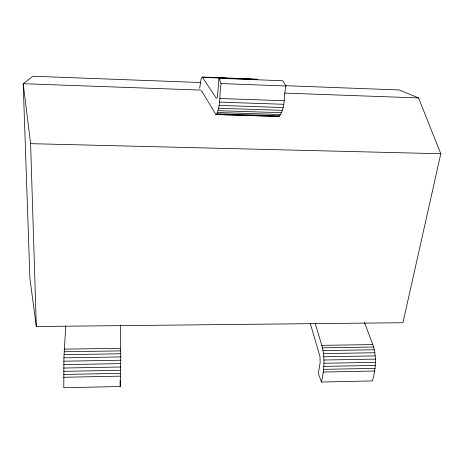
<?xml version="1.0" encoding="UTF-8"?>
<svg xmlns="http://www.w3.org/2000/svg" width="464" height="464" viewBox="0 0 464 464"><rect width="100%" height="100%" fill="white"/><g stroke="black" fill="none" stroke-linecap="round" stroke-linejoin="round"><path stroke-width="0.7" d="M120.304 325.171L120.785 356.92L120.24 386.506L63.788 387.753L63.904 357.854L65.726 325.995M364.466 322.393L372.801 344.595C376.901 356.311 375.736 369.141 372.488 380.909L321.459 382.04C324.156 370.046 325.16 357.326 321.807 345.349L315.143 323.356M201.393 91.826L201.811 91.153L215.882 114.533L279.096 116.429C285.807 108.199 283.434 95.648 285.998 85.991L282.779 80.753L218.996 78.3L217.79 93.032C217.378 94.459 217.836 97.95 216.317 98.293L202.298 77.03L201.051 79.205L199.653 88.27M215.882 114.533L216.421 114.475C221.102 105.096 219.188 93.595 221.079 83.561L218.996 78.3M285.633 85.707L399.26 89.964L418.563 97.927L440.8 153.741L402.938 322.718L36.308 326.511L29.905 278.325L23.2 83.7L33.054 76.247L200.958 82.534M256.586 79.344L257.833 79.477L202.698 77.355M63.638 374.454L120.611 373.34M323.582 369.356L375.034 368.346M63.655 377.284L120.536 376.136M323.205 372.053L374.581 371.014M63.672 368.039L120.721 366.995M323.942 363.26L375.457 362.309M63.643 371.345L120.669 370.26M323.831 366.398L375.33 365.417M63.904 357.854L120.785 356.92M323.431 353.591L374.808 352.744M63.806 361.201L120.773 360.232M323.739 356.764L375.19 355.888M63.73 364.629L120.756 363.619M323.913 360.018L375.405 359.107M64.299 349.148L120.715 348.313M321.807 345.349L372.801 344.595M64.16 351.747L120.75 350.883M322.451 347.809L373.595 347.026M64.026 354.67L120.773 353.777M323.002 350.575L374.268 349.769M201.33 90.109L23.2 83.7L30.612 143.66L440.8 153.741M218.08 110.664L281.596 112.7M217.535 112.52L280.778 114.521M216.978 113.796L279.937 115.774M216.421 114.475L279.096 116.429M219.484 102.121L283.684 104.284M219.066 105.403L283.069 107.52M218.59 108.274L282.367 110.345M219.832 98.513L284.194 100.729M284.6 93.107L418.563 97.927M202.298 77.03L257.218 79.147M208.365 77.488L214.119 77.708M219.878 77.929L226.357 78.178M232.11 78.404L238.589 78.654M243.629 78.845L250.827 79.124M221.079 83.561L285.998 85.991M321.459 382.04L318.327 373.479L320.148 362.686L319.957 356.514L310.381 323.71M30.612 143.66L36.308 326.511M120.095 380.294L120.24 386.506"/></g></svg>
